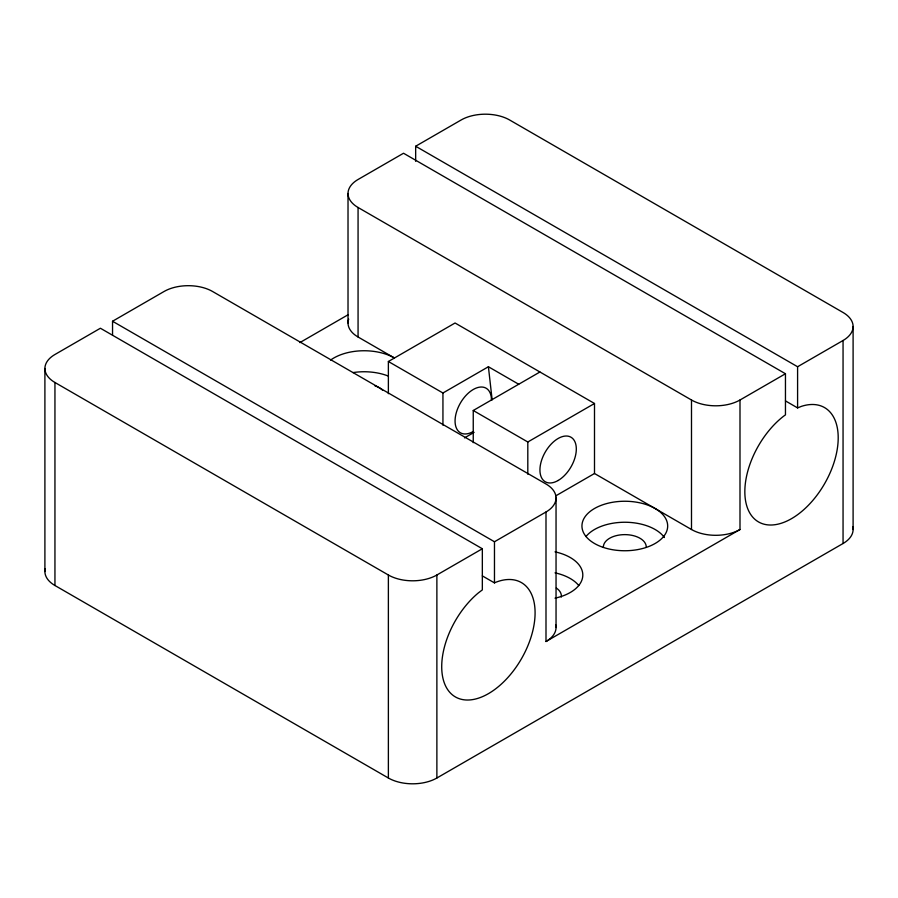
<?xml version="1.0" encoding="UTF-8"?>
<svg xmlns="http://www.w3.org/2000/svg" width="898" height="898" viewBox="0 0 898 898"><rect width="100%" height="100%" fill="white"/><g stroke="black" fill="none" stroke-linecap="round" stroke-linejoin="round"><path stroke-width="1.35" d="M112.542 334.954L112.542 321.248L164.065 291.491A34.292 19.801 0 0 1 212.568 291.491L545.995 484A34.292 19.801 0 0 1 545.995 511.995L545.995 641.509L739.997 529.506L739.997 400.003L785.458 373.748L785.458 414.887L783.898 415.976A66.014 38.12 -60 0 0 752.019 516.283A66.014 38.12 -60 0 0 829.763 473.594A66.014 38.12 -60 0 0 801.386 406.367L797.592 407.905L785.458 400.901M415.662 161.326L415.662 146.239L461.123 119.995A34.292 19.801 0 0 1 509.626 119.995L843.054 312.493A34.292 19.801 0 0 1 843.054 340.499L843.054 543.503L436.877 778.005A34.292 19.801 0 0 1 388.374 778.005L54.946 585.507A34.292 19.801 0 0 1 45.192 568.917M299.865 342.598L348.368 314.592M388.374 393.694L388.374 361.501L455.062 322.999L594.498 403.494L594.498 473.504L691.494 529.506A34.292 19.801 0 0 0 739.997 529.506M388.374 361.501L442.939 392.998L488.4 366.743L518.718 384.243M473.246 442.669L473.246 410.498L539.934 371.996M464.524 437.887L474.11 432.353M473.246 410.498L527.811 441.996L594.498 403.494M555.694 495.898L594.498 473.504M482.338 548.757L100.408 328.241L54.946 354.497A34.292 19.801 0 0 0 54.946 382.492L388.374 575.001A34.292 19.801 0 0 0 436.877 575.001L482.338 548.757L482.338 589.907L478.432 592.848A66.014 38.12 -60 0 0 450.224 692.818A66.014 38.12 -60 0 0 527.968 645.539A66.014 38.12 -60 0 0 495.921 582.218L494.472 582.892L482.338 575.887M112.542 321.248L494.472 541.752L545.995 511.995M415.662 146.239L797.592 366.743L843.054 340.499M785.458 373.748L403.528 153.244L358.066 179.488A34.292 19.801 0 0 0 358.066 207.494L358.066 336.997L394.435 357.999A42.868 24.751 0 0 0 330.61 360.064M358.066 207.494L691.494 400.003A34.292 19.801 0 0 0 739.997 400.003M488.4 366.743L492.149 399.879M853.1 326.49L853.1 529.506M797.592 366.743L797.592 407.905M691.494 400.003L691.494 529.506M556.042 497.997L556.042 627.5M527.811 441.996L527.811 474.2M494.472 541.752L494.472 582.892M442.939 392.998L442.939 425.169M436.877 575.001L436.877 778.005M388.374 575.001L388.374 778.005M348.02 193.497L348.02 322.999M54.946 382.492L54.946 585.507M44.9 368.494L44.9 571.51M603.377 547.005A21.429 12.37 0 0 1 624.806 534.624A21.429 12.37 0 0 1 646.246 547.005M374.848 385.781A21.429 12.37 0 0 1 382.694 390.316M556.311 588.022A21.429 12.37 0 0 1 561.295 597.047M473.246 431.5A25.716 14.851 -60 0 1 455.062 420.994A25.716 14.851 -60 0 1 473.246 389.496A25.716 14.851 -60 0 1 491.442 400.003M555.031 551.843A42.868 24.751 0 0 1 582.802 575.001A42.868 24.751 0 0 1 555.031 598.169M585.967 536.544A42.868 24.751 0 0 1 625.749 522.254A42.868 24.751 0 0 1 664.419 537.532M555.031 572.845A42.868 24.751 0 0 1 578.783 585.541M852.808 526.924A34.292 19.801 0 0 1 843.054 543.503M555.75 624.918A34.292 19.801 0 0 1 545.995 641.509M358.066 336.997A34.292 19.801 0 0 1 348.682 319.127M353.026 372.591A42.868 24.751 0 0 1 388.262 376.049M558.163 480.475A25.716 14.851 -60 0 0 573.856 439.874A25.716 14.851 -60 0 0 542.347 458.148A25.716 14.851 -60 0 0 558.163 480.475M603.377 547.432A42.868 24.751 0 0 0 667.674 526.004A42.868 24.751 0 0 0 603.377 504.564A42.868 24.751 0 0 0 603.377 547.432"/></g></svg>
